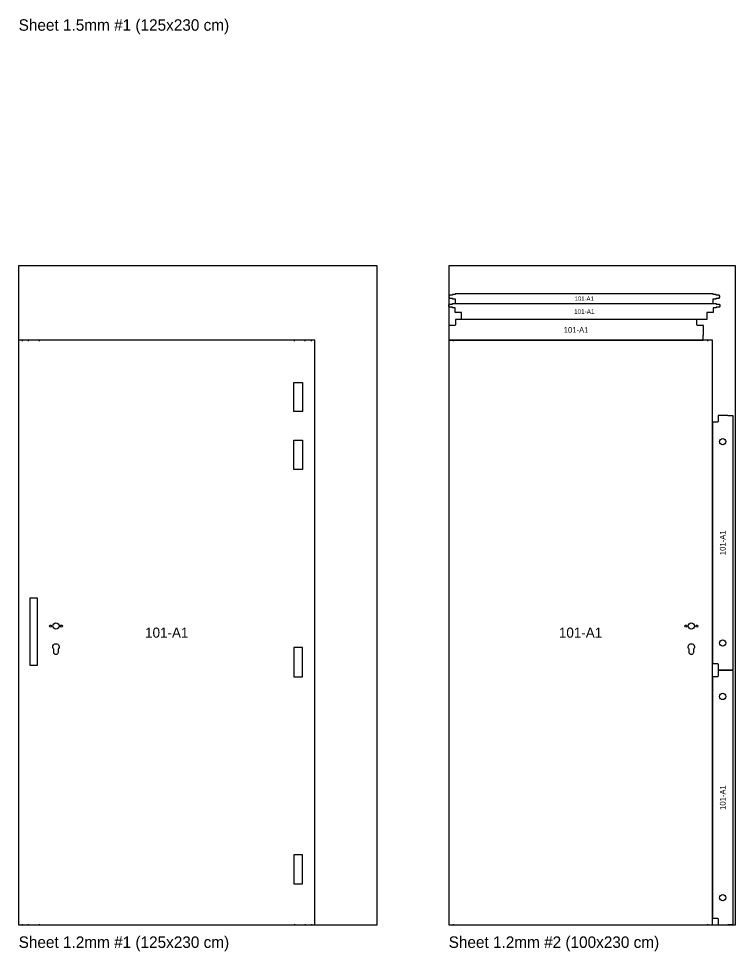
# Model space of a CAD drawing. Header units: metres. Extents: x 0 to 7546, y -6792 to 2098.
# Drawn here: x 0 to 2500, y -6792 to -3538 of the extents above; entities that cross this region are included whole.
import ezdxf
from ezdxf.enums import TextEntityAlignment as Align

# ---------------------------------------------------------------- set-up
doc = ezdxf.new("R2010")
doc.units = ezdxf.units.M
for name, color, linetype in [('CUTOUTS', 3, 'Continuous'), ('HOLES', 4, 'Continuous'), ('NOTCHES', 6, 'Continuous'), ('OUTLINE', 7, 'Continuous'), ('PART_LABELS', 7, 'Continuous'), ('SHEETS_1_2', 3, 'Continuous'), ('TEXT', 2, 'Continuous')]:
    doc.layers.add(name, color=color, linetype=linetype)

# ---------------------------------------------------------------- blocks, each defined once
blk = doc.blocks.new('B_A1_LEAF1')
at = {"layer": 'CUTOUTS'}
for points in [[(960.1, 1893), (989.6, 1893), (989.6, 1791), (960.1, 1791)], [(960.1, 1691), (989.6, 1691), (989.6, 1589), (960.1, 1589)], [(40.1, 1141.2), (64.6, 1141.2), (64.6, 905.8), (40.1, 905.8)], [(989.6, 968), (960.1, 968), (960.1, 866), (989.6, 866)], [(989.6, 245), (960.1, 245), (960.1, 143), (989.6, 143)]]:
    blk.add_lwpolyline(points, close=True, dxfattribs=at)
blk.add_lwpolyline([(137.5, 962.4), (137.5, 950.9, -1), (122.5, 950.9), (122.5, 962.4, -2.539565)], format="xyb", close=True, dxfattribs=at)
at = {"layer": 'HOLES'}
for centre, radius in [((111, 1043), 3.5), ((130, 1043), 11), ((149, 1043), 3.5)]:
    blk.add_circle(centre, radius, dxfattribs=at)
at = {"layer": 'NOTCHES'}
for p, q in [((11.7, 2040), (11.7, 2037)), ((33.7, 2040), (33.7, 2037)), ((71.3, 2040), (71.3, 2037)), ((961.9, 2037), (961.9, 2040)), ((999.4, 2037), (999.4, 2040)), ((1021.4, 2037), (1021.4, 2040)), ((11.7, 3), (11.7, 0)), ((33.7, 3), (33.7, 0)), ((71.3, 3), (71.3, 0)), ((961.9, 3), (961.9, 0)), ((999.4, 3), (999.4, 0)), ((1021.4, 3), (1021.4, 0))]:
    blk.add_line(p, q, dxfattribs=at)
at = {"layer": 'OUTLINE'}
blk.add_lwpolyline([(1033.1, 2040), (0, 2040), (0, 0), (1033.1, 0)], close=True, dxfattribs=at)
at = {"layer": 'PART_LABELS'}
blk.add_text('101-A1', height=35, dxfattribs=at).set_placement((516.6, 1020), align=Align.MIDDLE_CENTER)
blk = doc.blocks.new('B_A1_LEAF2')
at = {"layer": 'CUTOUTS'}
blk.add_lwpolyline([(853.9, 962.4), (853.9, 950.9, -1), (838.9, 950.9), (838.9, 962.4, -2.539565)], format="xyb", close=True, dxfattribs=at)
at = {"layer": 'HOLES'}
for centre, radius in [((827.4, 1043), 3.5), ((846.4, 1043), 11), ((865.4, 1043), 3.5)]:
    blk.add_circle(centre, radius, dxfattribs=at)
at = {"layer": 'NOTCHES'}
for p, q in [((16.7, 2037), (16.7, 2040)), ((903.3, 2040), (903.3, 2037)), ((16.7, 0), (16.7, 3)), ((903.3, 3), (903.3, 0))]:
    blk.add_line(p, q, dxfattribs=at)
at = {"layer": 'OUTLINE'}
blk.add_lwpolyline([(920, 2040), (0, 2040), (0, 0), (920, 0)], close=True, dxfattribs=at)
at = {"layer": 'PART_LABELS'}
blk.add_text('101-A1', height=35, dxfattribs=at).set_placement((460, 1020), align=Align.MIDDLE_CENTER)
blk = doc.blocks.new('B_A1_LEAF_UCHANNEL_H')
at = {"layer": 'HOLES'}
for centre in [(95, 36.0331), (797.2658, 36.0331)]:
    blk.add_circle(centre, 11, dxfattribs=at)
at = {"layer": 'OUTLINE'}
blk.add_lwpolyline([(889, 51.5331), (867.75, 51.5331), (865.75, 53.5331), (865.75, 72.0661), (23.25, 72.0661), (23.25, 53.5331), (21.25, 51.5331), (0, 51.5331), (0, 18.0331), (1.05, 18.0331), (1.05, 0), (887.95, 0), (887.95, 18.0331), (889, 18.0331)], close=True, dxfattribs=at)
at = {"layer": 'PART_LABELS'}
blk.add_text('101-A1', height=20, dxfattribs=at).set_placement((444.5, 36.03305), align=Align.MIDDLE_CENTER)
blk = doc.blocks.new('B_A1_LEAF_UCHANNEL_P')
at = {"layer": 'OUTLINE'}
blk.add_lwpolyline([(889, 51.5331), (867.75, 51.5331), (865.75, 53.5331), (865.75, 72.0661), (23.25, 72.0661), (23.25, 53.5331), (21.25, 51.5331), (0, 51.5331), (0, 18.0331), (1.05, 18.0331), (1.05, 0), (887.95, 0), (887.95, 18.0331), (889, 18.0331)], close=True, dxfattribs=at)
at = {"layer": 'PART_LABELS'}
blk.add_text('101-A1', height=20, dxfattribs=at).set_placement((444.5, 36.03305), align=Align.MIDDLE_CENTER)
blk = doc.blocks.new('B_A1_FRAME_SUPPORT_2')
at = {"layer": 'OUTLINE'}
blk.add_lwpolyline([(943, 43.6337), (933, 43.6337), (933, 41.1337), (923, 41.1337), (923, 25.1337), (901, 25.1337), (901, 0), (45, 0), (45, 25.1337), (23, 25.1337), (23, 41.1337), (13, 41.1337), (13, 43.6337), (3, 43.6337), (0, 46.6337), (0, 50.6337), (3, 53.6337), (13, 53.6337), (13, 56.1337), (933, 56.1337), (933, 53.6337), (943, 53.6337), (946, 50.6337), (946, 46.6337)], close=True, dxfattribs=at)
at = {"layer": 'PART_LABELS'}
blk.add_text('101-A1', height=16, dxfattribs=at).set_placement((473, 28.0668), align=Align.MIDDLE_CENTER)
blk = doc.blocks.new('B_A1_FRAME_SUPPORT_1')
at = {"layer": 'OUTLINE'}
blk.add_lwpolyline([(943, 28.6337), (933, 28.6337), (933, 31.1337), (923, 31.1337), (923, 34.1337), (23, 34.1337), (23, 31.1337), (13, 31.1337), (13, 28.6337), (3, 28.6337), (0, 25.6337), (0, 21.6337), (3, 18.6337), (13, 18.6337), (13, 16.1337), (23, 16.1337), (23, 0), (923, 0), (923, 16.1337), (933, 16.1337), (933, 18.6337), (943, 18.6337), (946, 21.6337), (946, 25.6337)], close=True, dxfattribs=at)
at = {"layer": 'PART_LABELS'}
blk.add_text('101-A1', height=15, dxfattribs=at).set_placement((473, 17.0668), align=Align.MIDDLE_CENTER)

msp = doc.modelspace()

# ---------------------------------------------------------------- linework, layer by layer
at = {"layer": 'SHEETS_1_2'}
for points in [[(0, -6700), (1250, -6700), (1250, -4400), (0, -4400)], [(1500, -6700), (2500, -6700), (2500, -4400), (1500, -4400)]]:
    msp.add_lwpolyline(points, close=True, dxfattribs=at)

# ---------------------------------------------------------------- block references
for name, p in [('B_A1_FRAME_SUPPORT_1', (1500, -4531.8)), ('B_A1_FRAME_SUPPORT_2', (1500, -4587.9)), ('B_A1_LEAF_UCHANNEL_P', (1500, -4660)), ('B_A1_LEAF1', (0, -6700)), ('B_A1_LEAF2', (1500, -6700))]:
    msp.add_blockref(name, p)
at = {"rotation": 90}
for p in [(2492.1, -5811), (2492.1, -6700)]:
    msp.add_blockref('B_A1_LEAF_UCHANNEL_H', p, dxfattribs=at)

# ---------------------------------------------------------------- texts
at = {"layer": 'TEXT'}
for s, p in [('Sheet 1.5mm #1 (125x230 cm)', (0, -3580)), ('Sheet 1.2mm #1 (125x230 cm)', (0, -6780)), ('Sheet 1.2mm #2 (100x230 cm)', (1500, -6780))]:
    msp.add_text(s, height=40, dxfattribs=at).set_placement(p)

doc.saveas('drawing.dxf')
